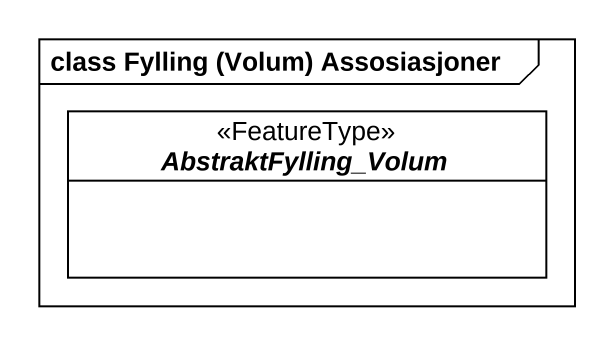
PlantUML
@startuml
mainframe class Fylling (Volum) Assosiasjoner
hide circle
hide empty members
abstract class AbstraktFylling_Volum <<FeatureType>>
@enduml
